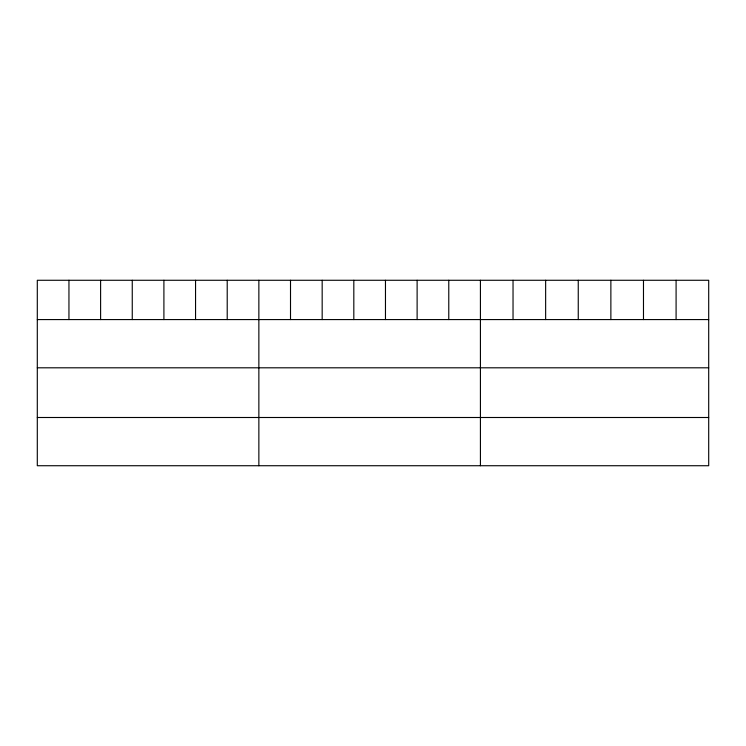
<?xml version="1.0" encoding="UTF-8"?>
<svg xmlns="http://www.w3.org/2000/svg" width="746" height="746" viewBox="0 0 746 746"><rect width="100%" height="100%" fill="white"/><g stroke="black" fill="none" stroke-linecap="round" stroke-linejoin="round"><path stroke-width="1.12" d="M708.7 319.577L708.7 465.728L37.3 465.728L37.3 280.272L708.7 280.272L708.7 319.577L37.3 319.577M37.3 367.806L708.7 367.806M37.3 417.499L708.7 417.499M676.09 280.272L676.09 319.577M643.481 280.272L643.481 319.577M610.871 280.272L610.871 319.577M578.253 280.272L578.253 319.577M545.643 280.272L545.643 319.577M513.034 280.272L513.034 319.577M480.424 280.272L480.424 465.728M448.775 280.272L448.775 319.577M417.117 280.272L417.117 319.577M385.468 280.272L385.468 319.577M353.818 280.272L353.818 319.577M322.169 280.272L322.169 319.577M290.511 280.272L290.511 319.577M258.862 280.272L258.862 465.728M227.213 280.272L227.213 319.577M195.555 280.272L195.555 319.577M163.906 280.272L163.906 319.577M132.256 280.272L132.256 319.577M100.607 280.272L100.607 319.577M68.949 280.272L68.949 319.577"/></g></svg>
